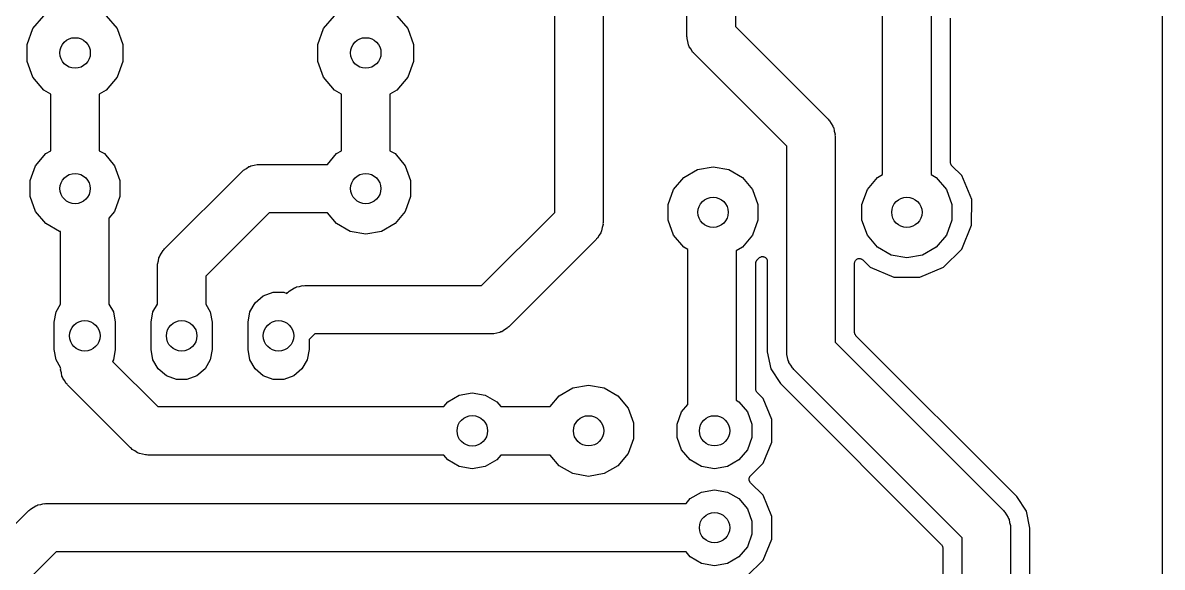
# Model space of a CAD drawing. Extents: x 74 to 224, y -146 to -46.
# Drawn here: x 194.21 to 224.08, y -110.51 to -96.24 of the extents above; entities that cross this region are included whole.
import ezdxf

# ---------------------------------------------------------------- set-up
doc = ezdxf.new("R2010")
doc.units = 0
doc.header["$MEASUREMENT"] = 0
doc.layers.add('BLACK', color=7, linetype='CONTINUOUS')

msp = doc.modelspace()

# ---------------------------------------------------------------- linework, layer by layer
at = {"layer": 'Black'}
for p, q in [((224.08, -46.303), (224.08, -112.356)), ((209.423, -81.153), (209.423, -101.473)), ((208.153, -101.21), (208.153, -81.416)), ((218.021, -95.8722), (218.021, -100.214)), ((194.476, -96.3906), (194.761, -96.0514)), ((196.399, -96.0514), (196.684, -96.3906)), ((202.096, -96.3906), (202.381, -96.0514)), ((204.019, -96.0514), (204.304, -96.3906)), ((211.62, -96.5962), (211.62, -95.9148)), ((212.89, -95.9148), (212.89, -96.3332)), ((216.751, -100.214), (216.751, -95.9575)), ((218.529, -99.8944), (218.529, -96.1159)), ((194.325, -96.8066), (194.476, -96.3906)), ((196.684, -96.3906), (196.835, -96.8066)), ((201.945, -96.8066), (202.096, -96.3906)), ((204.304, -96.3906), (204.455, -96.8066)), ((212.89, -96.3332), (215.32, -98.7634)), ((211.625, -96.6237), (211.62, -96.5962)), ((211.623, -96.6515), (211.625, -96.6237)), ((211.644, -96.7317), (211.623, -96.6515)), ((211.658, -96.8134), (211.644, -96.7317)), ((194.325, -97.2494), (194.325, -96.8066)), ((196.835, -96.8066), (196.835, -97.2494)), ((201.945, -97.2494), (201.945, -96.8066)), ((204.455, -96.8066), (204.455, -97.2494)), ((211.672, -96.8376), (211.658, -96.8134)), ((211.68, -96.8646), (211.672, -96.8376)), ((211.727, -96.9325), (211.68, -96.8646)), ((211.769, -97.0044), (211.727, -96.9325)), ((211.79, -97.0223), (211.769, -97.0044)), ((211.806, -97.0452), (211.79, -97.0223)), ((214.236, -99.4754), (211.806, -97.0452)), ((194.476, -97.6654), (194.325, -97.2494)), ((196.835, -97.2494), (196.684, -97.6654)), ((202.096, -97.6654), (201.945, -97.2494)), ((204.455, -97.2494), (204.304, -97.6654)), ((194.761, -98.0046), (194.476, -97.6654)), ((196.684, -97.6654), (196.399, -98.0046)), ((202.381, -98.0046), (202.096, -97.6654)), ((204.304, -97.6654), (204.019, -98.0046)), ((194.945, -98.1111), (194.761, -98.0046)), ((194.945, -99.5915), (194.945, -98.1111)), ((196.399, -98.0046), (196.215, -98.1111)), ((196.215, -98.1111), (196.215, -99.5915)), ((202.565, -98.1111), (202.381, -98.0046)), ((202.565, -99.5915), (202.565, -98.1111)), ((204.019, -98.0046), (203.835, -98.1111)), ((203.835, -98.1111), (203.835, -99.5915)), ((215.32, -98.7634), (215.336, -98.7863)), ((215.336, -98.7863), (215.358, -98.8042)), ((215.358, -98.8042), (215.399, -98.8761)), ((215.399, -98.8761), (215.447, -98.944)), ((215.447, -98.944), (215.454, -98.971)), ((215.454, -98.971), (215.468, -98.9952)), ((215.468, -98.9952), (215.482, -99.0769)), ((215.482, -99.0769), (215.504, -99.1571)), ((215.504, -99.1571), (215.501, -99.1849)), ((215.501, -99.1849), (215.506, -99.2124)), ((215.506, -99.2124), (215.506, -104.614)), ((194.545, -99.9864), (194.812, -99.6684)), ((194.812, -99.6684), (194.945, -99.5915)), ((196.215, -99.5915), (196.348, -99.6684)), ((196.348, -99.6684), (196.615, -99.9864)), ((202.196, -99.949), (202.432, -99.6684)), ((202.432, -99.6684), (202.565, -99.5915)), ((203.835, -99.5915), (203.968, -99.6684)), ((203.968, -99.6684), (204.235, -99.9864)), ((214.236, -104.877), (214.236, -99.4754)), ((194.403, -100.376), (194.545, -99.9864)), ((196.615, -99.9864), (196.757, -100.376)), ((199.998, -100.098), (200.07, -100.056)), ((200.07, -100.056), (200.138, -100.008)), ((200.138, -100.008), (200.165, -100.001)), ((200.165, -100.001), (200.189, -99.9873)), ((200.189, -99.9873), (200.271, -99.9729)), ((200.271, -99.9729), (200.351, -99.9514)), ((200.351, -99.9514), (200.378, -99.9539)), ((200.378, -99.9539), (200.406, -99.949)), ((200.406, -99.949), (202.196, -99.949)), ((204.235, -99.9864), (204.377, -100.376)), ((211.897, -100.083), (212.306, -100.011)), ((212.306, -100.011), (212.715, -100.083)), ((218.53, -99.8999), (218.529, -99.8944)), ((218.529, -99.9054), (218.53, -99.8999)), ((218.534, -99.9215), (218.529, -99.9054)), ((218.537, -99.9379), (218.534, -99.9215)), ((218.539, -99.9427), (218.537, -99.9379)), ((218.541, -99.948), (218.539, -99.9427)), ((218.55, -99.9617), (218.541, -99.948)), ((218.559, -99.9761), (218.55, -99.9617)), ((218.563, -99.9796), (218.559, -99.9761)), ((218.566, -99.9842), (218.563, -99.9796)), ((218.827, -100.245), (218.566, -99.9842)), ((197.925, -102.167), (199.957, -100.135)), ((199.957, -100.135), (199.98, -100.119)), ((199.98, -100.119), (199.998, -100.098)), ((211.271, -100.609), (211.538, -100.291)), ((211.538, -100.291), (211.897, -100.083)), ((212.715, -100.083), (213.074, -100.291)), ((213.074, -100.291), (213.341, -100.609)), ((216.351, -100.609), (216.618, -100.291)), ((216.618, -100.291), (216.751, -100.214)), ((218.021, -100.214), (218.154, -100.291)), ((218.154, -100.291), (218.421, -100.609)), ((219.085, -100.87), (218.827, -100.245)), ((194.403, -100.792), (194.403, -100.376)), ((196.757, -100.376), (196.757, -100.792)), ((204.377, -100.376), (204.377, -100.792)), ((211.129, -100.999), (211.271, -100.609)), ((213.341, -100.609), (213.483, -100.999)), ((216.209, -100.999), (216.351, -100.609)), ((218.421, -100.609), (218.563, -100.999)), ((194.545, -101.182), (194.403, -100.792)), ((196.757, -100.792), (196.615, -101.182)), ((204.377, -100.792), (204.235, -101.182)), ((219.084, -101.546), (219.085, -100.87)), ((194.812, -101.5), (194.545, -101.182)), ((196.615, -101.182), (196.469, -101.356)), ((200.669, -101.219), (199.009, -102.879)), ((202.196, -101.219), (200.669, -101.219)), ((202.432, -101.5), (202.196, -101.219)), ((204.235, -101.182), (203.968, -101.5)), ((206.239, -103.124), (208.153, -101.21)), ((211.129, -101.414), (211.129, -100.999)), ((213.483, -100.999), (213.483, -101.414)), ((216.209, -101.414), (216.209, -100.999)), ((218.563, -100.999), (218.563, -101.414)), ((195.171, -101.707), (194.812, -101.5)), ((196.469, -101.356), (196.469, -103.615)), ((202.791, -101.707), (202.432, -101.5)), ((203.968, -101.5), (203.609, -101.707)), ((209.421, -101.528), (209.399, -101.608)), ((209.423, -101.473), (209.418, -101.501)), ((209.418, -101.501), (209.421, -101.528)), ((211.271, -101.804), (211.129, -101.414)), ((213.483, -101.414), (213.341, -101.804)), ((216.351, -101.804), (216.209, -101.414)), ((218.563, -101.414), (218.421, -101.804)), ((218.825, -102.17), (219.084, -101.546)), ((195.199, -101.712), (195.171, -101.707)), ((195.199, -103.615), (195.199, -101.712)), ((203.2, -101.779), (202.791, -101.707)), ((203.609, -101.707), (203.2, -101.779)), ((209.316, -101.809), (209.274, -101.881)), ((209.364, -101.741), (209.316, -101.809)), ((209.371, -101.714), (209.364, -101.741)), ((209.385, -101.69), (209.371, -101.714)), ((209.399, -101.608), (209.385, -101.69)), ((211.538, -102.122), (211.271, -101.804)), ((213.341, -101.804), (213.074, -102.122)), ((216.618, -102.122), (216.351, -101.804)), ((218.421, -101.804), (218.154, -102.122)), ((209.237, -101.922), (206.951, -104.208)), ((209.253, -101.899), (209.237, -101.922)), ((209.274, -101.881), (209.253, -101.899)), ((211.645, -102.184), (211.538, -102.122)), ((213.074, -102.122), (212.915, -102.213)), ((216.977, -102.329), (216.618, -102.122)), ((218.154, -102.122), (217.795, -102.329)), ((197.763, -102.481), (197.777, -102.399)), ((197.777, -102.399), (197.791, -102.375)), ((197.791, -102.375), (197.798, -102.348)), ((197.798, -102.348), (197.846, -102.28)), ((197.846, -102.28), (197.888, -102.208)), ((197.888, -102.208), (197.909, -102.19)), ((197.909, -102.19), (197.925, -102.167)), ((211.645, -106.241), (211.645, -102.184)), ((212.915, -102.213), (212.915, -106.131)), ((213.458, -102.458), (213.461, -102.454)), ((213.461, -102.454), (213.512, -102.403)), ((213.512, -102.403), (213.525, -102.393)), ((213.525, -102.393), (213.538, -102.383)), ((213.538, -102.383), (213.543, -102.381)), ((213.543, -102.381), (213.548, -102.378)), ((213.548, -102.378), (213.564, -102.373)), ((213.564, -102.373), (213.579, -102.368)), ((213.579, -102.368), (213.585, -102.368)), ((213.585, -102.368), (213.59, -102.366)), ((213.59, -102.366), (213.607, -102.368)), ((213.607, -102.368), (213.623, -102.368)), ((213.623, -102.368), (213.629, -102.37)), ((213.629, -102.37), (213.634, -102.37)), ((213.634, -102.37), (213.649, -102.377)), ((213.649, -102.377), (213.665, -102.383)), ((213.665, -102.383), (213.669, -102.386)), ((213.669, -102.386), (213.674, -102.389)), ((213.674, -102.389), (213.686, -102.4)), ((213.686, -102.4), (213.699, -102.411)), ((213.699, -102.411), (213.701, -102.416)), ((213.701, -102.416), (213.705, -102.42)), ((213.705, -102.42), (213.712, -102.435)), ((213.712, -102.435), (213.721, -102.449)), ((213.721, -102.449), (213.722, -102.455)), ((213.722, -102.455), (213.724, -102.46)), ((216.044, -102.462), (216.057, -102.451)), ((216.057, -102.451), (216.069, -102.44)), ((216.069, -102.44), (216.074, -102.437)), ((216.074, -102.437), (216.078, -102.434)), ((216.078, -102.434), (216.093, -102.428)), ((216.093, -102.428), (216.109, -102.421)), ((216.109, -102.421), (216.114, -102.42)), ((216.114, -102.42), (216.119, -102.419)), ((216.119, -102.419), (216.136, -102.419)), ((216.136, -102.419), (216.152, -102.417)), ((216.152, -102.417), (216.158, -102.419)), ((216.158, -102.419), (216.163, -102.419)), ((216.163, -102.419), (216.179, -102.424)), ((216.179, -102.424), (216.195, -102.429)), ((216.195, -102.429), (216.2, -102.432)), ((216.2, -102.432), (216.205, -102.434)), ((216.205, -102.434), (216.218, -102.444)), ((216.218, -102.444), (216.231, -102.454)), ((216.231, -102.454), (216.422, -102.645)), ((217.386, -102.401), (216.977, -102.329)), ((217.795, -102.329), (217.386, -102.401)), ((218.347, -102.647), (218.825, -102.17)), ((197.739, -102.616), (197.744, -102.588)), ((197.739, -103.615), (197.739, -102.616)), ((197.741, -102.561), (197.763, -102.481)), ((197.744, -102.588), (197.741, -102.561)), ((213.423, -102.543), (213.424, -102.538)), ((213.423, -105.839), (213.423, -102.543)), ((213.424, -102.532), (213.428, -102.516)), ((213.424, -102.538), (213.424, -102.532)), ((213.428, -102.516), (213.431, -102.5)), ((213.431, -102.5), (213.434, -102.495)), ((213.434, -102.495), (213.435, -102.49)), ((213.435, -102.49), (213.445, -102.476)), ((213.445, -102.476), (213.453, -102.462)), ((213.453, -102.462), (213.458, -102.458)), ((213.724, -102.46), (213.725, -102.476)), ((213.725, -102.476), (213.728, -102.493)), ((213.728, -102.493), (213.728, -104.864)), ((216.014, -102.544), (216.017, -102.527)), ((216.014, -104.351), (216.014, -102.544)), ((216.017, -102.527), (216.019, -102.511)), ((216.019, -102.511), (216.021, -102.506)), ((216.021, -102.506), (216.022, -102.5)), ((216.022, -102.5), (216.03, -102.486)), ((216.03, -102.486), (216.037, -102.471)), ((216.037, -102.471), (216.041, -102.467)), ((216.041, -102.467), (216.044, -102.462)), ((216.422, -102.645), (217.047, -102.905)), ((217.722, -102.905), (218.347, -102.647)), ((199.009, -102.879), (199.009, -103.615)), ((217.047, -102.905), (217.722, -102.905)), ((200.514, -103.398), (200.775, -103.303)), ((200.775, -103.303), (201.053, -103.303)), ((201.053, -103.303), (201.13, -103.331)), ((201.13, -103.331), (201.151, -103.31)), ((201.151, -103.31), (201.174, -103.294)), ((201.174, -103.294), (201.192, -103.273)), ((201.192, -103.273), (201.263, -103.231)), ((201.263, -103.231), (201.331, -103.183)), ((201.331, -103.183), (201.358, -103.176)), ((201.358, -103.176), (201.383, -103.162)), ((201.383, -103.162), (201.464, -103.148)), ((201.464, -103.148), (201.544, -103.126)), ((201.544, -103.126), (201.572, -103.129)), ((201.572, -103.129), (201.6, -103.124)), ((201.6, -103.124), (206.239, -103.124)), ((195.082, -103.817), (195.199, -103.615)), ((196.469, -103.615), (196.586, -103.817)), ((197.622, -103.817), (197.739, -103.615)), ((199.009, -103.615), (199.126, -103.817)), ((200.162, -103.817), (200.301, -103.576)), ((200.301, -103.576), (200.514, -103.398)), ((195.034, -104.09), (195.082, -103.817)), ((196.586, -103.817), (196.634, -104.09)), ((197.574, -104.09), (197.622, -103.817)), ((199.126, -103.817), (199.174, -104.09)), ((200.114, -104.09), (200.162, -103.817)), ((195.034, -104.799), (195.034, -104.09)), ((196.634, -104.09), (196.634, -104.799)), ((197.574, -104.799), (197.574, -104.09)), ((199.174, -104.09), (199.174, -104.799)), ((200.114, -104.799), (200.114, -104.09)), ((206.91, -104.245), (206.838, -104.287)), ((206.928, -104.224), (206.91, -104.245)), ((206.951, -104.208), (206.928, -104.224)), ((201.863, -104.394), (201.714, -104.543)), ((201.714, -104.543), (201.714, -104.799)), ((206.502, -104.394), (201.863, -104.394)), ((206.53, -104.389), (206.502, -104.394)), ((206.557, -104.392), (206.53, -104.389)), ((206.637, -104.37), (206.557, -104.392)), ((206.719, -104.356), (206.637, -104.37)), ((206.743, -104.342), (206.719, -104.356)), ((206.77, -104.335), (206.743, -104.342)), ((206.838, -104.287), (206.77, -104.335)), ((216.015, -104.356), (216.014, -104.351)), ((216.015, -104.362), (216.015, -104.356)), ((216.019, -104.378), (216.015, -104.362)), ((216.022, -104.394), (216.019, -104.378)), ((216.025, -104.399), (216.022, -104.394)), ((216.026, -104.404), (216.025, -104.399)), ((216.036, -104.418), (216.026, -104.404)), ((216.044, -104.432), (216.036, -104.418)), ((216.048, -104.436), (216.044, -104.432)), ((216.051, -104.44), (216.048, -104.436)), ((220.268, -108.657), (216.051, -104.44)), ((195.082, -105.073), (195.034, -104.799)), ((196.634, -104.799), (196.586, -105.073)), ((197.622, -105.073), (197.574, -104.799)), ((199.174, -104.799), (199.126, -105.073)), ((200.162, -105.073), (200.114, -104.799)), ((201.714, -104.799), (201.666, -105.073)), ((215.506, -104.614), (219.918, -109.025)), ((195.199, -105.275), (195.082, -105.073)), ((196.586, -105.073), (196.562, -105.113)), ((196.562, -105.113), (197.748, -106.299)), ((197.761, -105.313), (197.622, -105.073)), ((199.126, -105.073), (198.987, -105.313)), ((200.301, -105.313), (200.162, -105.073)), ((201.666, -105.073), (201.527, -105.313)), ((213.728, -104.864), (213.818, -105.313)), ((214.241, -104.904), (214.236, -104.877)), ((214.239, -104.932), (214.241, -104.904)), ((214.26, -105.012), (214.239, -104.932)), ((214.275, -105.094), (214.26, -105.012)), ((214.289, -105.118), (214.275, -105.094)), ((214.296, -105.145), (214.289, -105.118)), ((195.199, -105.283), (195.199, -105.275)), ((195.204, -105.311), (195.199, -105.283)), ((195.201, -105.338), (195.204, -105.311)), ((195.223, -105.418), (195.201, -105.338)), ((195.237, -105.5), (195.223, -105.418)), ((197.974, -105.492), (197.761, -105.313)), ((198.987, -105.313), (198.774, -105.492)), ((200.514, -105.492), (200.301, -105.313)), ((201.527, -105.313), (201.314, -105.492)), ((213.818, -105.313), (214.072, -105.694)), ((214.343, -105.213), (214.296, -105.145)), ((214.385, -105.285), (214.343, -105.213)), ((214.406, -105.303), (214.385, -105.285)), ((214.422, -105.326), (214.406, -105.303)), ((218.834, -109.737), (214.422, -105.326)), ((195.251, -105.524), (195.237, -105.5)), ((195.258, -105.551), (195.251, -105.524)), ((195.306, -105.619), (195.258, -105.551)), ((195.348, -105.691), (195.306, -105.619)), ((195.369, -105.709), (195.348, -105.691)), ((195.385, -105.732), (195.369, -105.709)), ((197.036, -107.383), (195.385, -105.732)), ((198.235, -105.587), (197.974, -105.492)), ((198.513, -105.587), (198.235, -105.587)), ((198.774, -105.492), (198.513, -105.587)), ((200.775, -105.587), (200.514, -105.492)), ((201.053, -105.587), (200.775, -105.587)), ((201.314, -105.492), (201.053, -105.587)), ((208.633, -105.811), (209.042, -105.739)), ((209.042, -105.739), (209.451, -105.811)), ((214.072, -105.694), (218.289, -109.91)), ((205.354, -106.171), (205.653, -105.998)), ((205.653, -105.998), (205.994, -105.938)), ((205.994, -105.938), (206.335, -105.998)), ((206.335, -105.998), (206.634, -106.171)), ((208.038, -106.299), (208.274, -106.018)), ((208.274, -106.018), (208.633, -105.811)), ((209.451, -105.811), (209.81, -106.018)), ((209.81, -106.018), (210.077, -106.336)), ((213.424, -105.845), (213.423, -105.839)), ((213.424, -105.85), (213.424, -105.845)), ((213.428, -105.866), (213.424, -105.85)), ((213.431, -105.883), (213.428, -105.866)), ((213.434, -105.888), (213.431, -105.883)), ((213.435, -105.893), (213.434, -105.888)), ((213.445, -105.907), (213.435, -105.893)), ((213.453, -105.921), (213.445, -105.907)), ((213.457, -105.925), (213.453, -105.921)), ((213.461, -105.929), (213.457, -105.925)), ((213.617, -106.085), (213.461, -105.929)), ((197.748, -106.299), (205.246, -106.299)), ((205.246, -106.299), (205.354, -106.171)), ((206.634, -106.171), (206.742, -106.299)), ((206.742, -106.299), (208.038, -106.299)), ((210.077, -106.336), (210.219, -106.726)), ((211.481, -106.436), (211.645, -106.241)), ((212.915, -106.131), (212.984, -106.171)), ((212.984, -106.171), (213.207, -106.436)), ((213.844, -106.637), (213.617, -106.085)), ((211.363, -106.761), (211.481, -106.436)), ((213.207, -106.436), (213.325, -106.761)), ((213.844, -107.234), (213.844, -106.637)), ((210.219, -106.726), (210.219, -107.142)), ((211.363, -107.107), (211.363, -106.761)), ((213.325, -106.761), (213.325, -107.107)), ((210.219, -107.142), (210.077, -107.532)), ((211.481, -107.432), (211.363, -107.107)), ((213.325, -107.107), (213.207, -107.432)), ((213.615, -107.785), (213.844, -107.234)), ((197.059, -107.399), (197.036, -107.383)), ((197.077, -107.42), (197.059, -107.399)), ((197.149, -107.462), (197.077, -107.42)), ((197.217, -107.51), (197.149, -107.462)), ((197.244, -107.517), (197.217, -107.51)), ((197.268, -107.531), (197.244, -107.517)), ((197.35, -107.545), (197.268, -107.531)), ((210.077, -107.532), (209.81, -107.85)), ((211.704, -107.697), (211.481, -107.432)), ((213.207, -107.432), (212.984, -107.697)), ((197.43, -107.567), (197.35, -107.545)), ((197.457, -107.564), (197.43, -107.567)), ((197.485, -107.569), (197.457, -107.564)), ((205.246, -107.569), (197.485, -107.569)), ((205.354, -107.697), (205.246, -107.569)), ((205.653, -107.87), (205.354, -107.697)), ((206.634, -107.697), (206.335, -107.87)), ((206.742, -107.569), (206.634, -107.697)), ((208.038, -107.569), (206.742, -107.569)), ((208.274, -107.85), (208.038, -107.569)), ((212.003, -107.87), (211.704, -107.697)), ((212.984, -107.697), (212.685, -107.87)), ((213.285, -108.114), (213.615, -107.785)), ((205.994, -107.93), (205.653, -107.87)), ((206.335, -107.87), (205.994, -107.93)), ((208.633, -108.057), (208.274, -107.85)), ((209.042, -108.129), (208.633, -108.057)), ((209.451, -108.057), (209.042, -108.129)), ((209.81, -107.85), (209.451, -108.057)), ((212.344, -107.93), (212.003, -107.87)), ((212.685, -107.87), (212.344, -107.93)), ((213.267, -108.141), (213.271, -108.131)), ((213.271, -108.131), (213.279, -108.123)), ((213.279, -108.123), (213.285, -108.114)), ((213.249, -108.193), (213.252, -108.182)), ((213.25, -108.204), (213.249, -108.193)), ((213.249, -108.215), (213.25, -108.204)), ((213.252, -108.225), (213.249, -108.215)), ((213.252, -108.182), (213.253, -108.171)), ((213.252, -108.237), (213.252, -108.225)), ((213.257, -108.247), (213.252, -108.237)), ((213.253, -108.171), (213.257, -108.161)), ((213.257, -108.161), (213.26, -108.15)), ((213.26, -108.257), (213.257, -108.247)), ((213.26, -108.15), (213.267, -108.141)), ((213.266, -108.266), (213.26, -108.257)), ((213.271, -108.277), (213.266, -108.266)), ((213.279, -108.284), (213.271, -108.277)), ((213.285, -108.294), (213.279, -108.284)), ((213.617, -108.625), (213.285, -108.294)), ((211.596, -108.839), (211.704, -108.711)), ((211.704, -108.711), (212.003, -108.538)), ((212.003, -108.538), (212.344, -108.478)), ((212.344, -108.478), (212.685, -108.538)), ((212.685, -108.538), (212.984, -108.711)), ((212.984, -108.711), (213.207, -108.976)), ((213.844, -109.177), (213.617, -108.625)), ((220.522, -109.038), (220.268, -108.657)), ((192.845, -110.549), (194.369, -109.025)), ((194.369, -109.025), (194.392, -109.009)), ((194.392, -109.009), (194.41, -108.988)), ((194.41, -108.988), (194.482, -108.946)), ((194.482, -108.946), (194.55, -108.898)), ((194.55, -108.898), (194.577, -108.891)), ((194.577, -108.891), (194.601, -108.877)), ((194.601, -108.877), (194.683, -108.863)), ((194.683, -108.863), (194.763, -108.841)), ((194.763, -108.841), (194.79, -108.844)), ((194.79, -108.844), (194.818, -108.839)), ((194.818, -108.839), (211.596, -108.839)), ((213.207, -108.976), (213.325, -109.301)), ((219.918, -109.025), (219.934, -109.048)), ((213.325, -109.301), (213.325, -109.647)), ((213.844, -109.774), (213.844, -109.177)), ((219.934, -109.048), (219.955, -109.066)), ((219.955, -109.066), (219.997, -109.138)), ((219.997, -109.138), (220.044, -109.206)), ((220.044, -109.206), (220.051, -109.233)), ((220.051, -109.233), (220.065, -109.257)), ((220.065, -109.257), (220.08, -109.339)), ((220.612, -109.487), (220.522, -109.038)), ((220.08, -109.339), (220.101, -109.419)), ((220.101, -109.419), (220.099, -109.446)), ((220.099, -109.446), (220.104, -109.474)), ((220.104, -109.474), (220.104, -128.676)), ((220.612, -112.103), (220.612, -109.487)), ((213.325, -109.647), (213.207, -109.972)), ((213.615, -110.325), (213.844, -109.774)), ((218.289, -109.91), (218.292, -109.915)), ((218.292, -109.915), (218.296, -109.918)), ((218.296, -109.918), (218.304, -109.933)), ((218.834, -128.413), (218.834, -109.737)), ((195.081, -110.109), (193.939, -111.251)), ((211.596, -110.109), (195.081, -110.109)), ((211.704, -110.237), (211.596, -110.109)), ((213.207, -109.972), (212.984, -110.237)), ((218.304, -109.933), (218.314, -109.946)), ((218.314, -109.946), (218.315, -109.952)), ((218.315, -109.952), (218.318, -109.957)), ((218.318, -109.957), (218.321, -109.973)), ((218.321, -109.973), (218.325, -109.989)), ((218.325, -109.989), (218.325, -109.995)), ((218.325, -109.995), (218.326, -110)), ((218.326, -110), (218.326, -112.395)), ((212.003, -110.41), (211.704, -110.237)), ((212.344, -110.47), (212.003, -110.41)), ((212.685, -110.41), (212.344, -110.47)), ((212.984, -110.237), (212.685, -110.41)), ((213.193, -110.747), (213.615, -110.325))]:
    msp.add_line(p, q, dxfattribs=at)
for centre, radius in [((195.58, -97.028), 0.4001), ((203.2, -97.028), 0.4001), ((195.58, -100.584), 0.3969), ((203.2, -100.584), 0.3969), ((212.306, -101.206), 0.3969), ((217.386, -101.206), 0.3969), ((195.834, -104.445), 0.4), ((198.374, -104.445), 0.4), ((200.914, -104.445), 0.4), ((205.994, -106.934), 0.4001), ((209.042, -106.934), 0.3969), ((212.344, -106.934), 0.3969), ((212.344, -109.474), 0.3969)]:
    msp.add_circle(centre, radius, dxfattribs=at)

doc.saveas('drawing.dxf')
